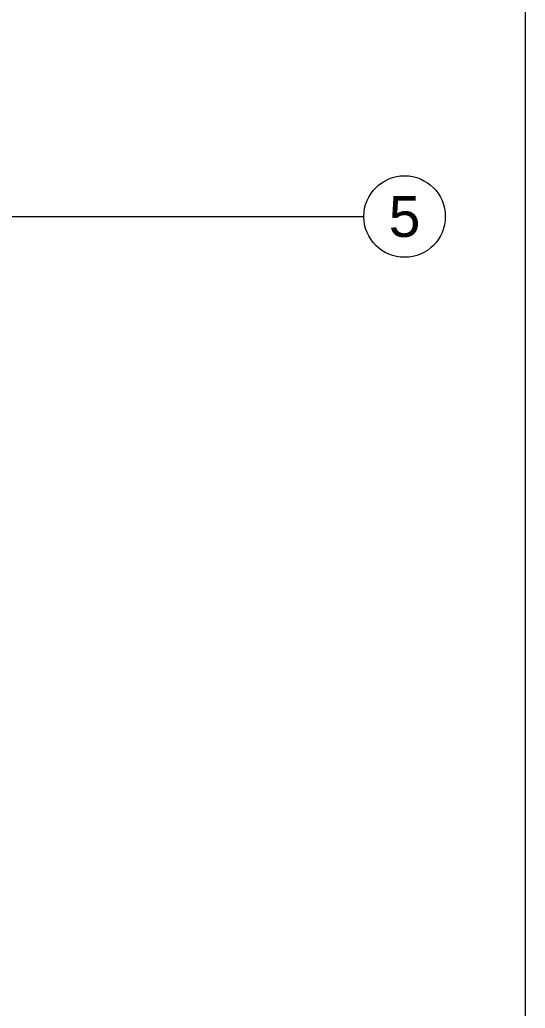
# Model space of a CAD drawing. Extents: x -3709 to 34962, y 0 to 8245.
# Drawn here: x 6207 to 6455.1, y 2064.2 to 2549 of the extents above; entities that cross this region are included whole.
import ezdxf
from ezdxf.enums import TextEntityAlignment as Align

# ---------------------------------------------------------------- set-up
doc = ezdxf.new("R2010")
doc.units = 0
doc.layers.get('0').update_dxf_attribs({"color": 9, "lineweight": 9})
doc.layers.add('24', color=9, linetype='Continuous', lineweight=9)
doc.layers.add('40A', color=9, linetype='Continuous', lineweight=9)
doc.styles.add('Arial', font='arial.ttf', dxfattribs={"height": 2.5})

# ---------------------------------------------------------------- blocks, each defined once
blk = doc.blocks.new('0_aks')
at = {"linetype": 'Continuous'}
blk.add_circle((0, 0), 2, dxfattribs=at)
at = {"style": 'Arial'}
blk.add_attdef('AKS', text='', height=2, dxfattribs=at).set_placement((0, 0), align=Align.MIDDLE_CENTER)
blk = doc.blocks.new('p-aks_vw')
at = {"layer": '24', "ltscale": 2}
blk.add_lwpolyline([(5680, 2140), (5975, 2140)], dxfattribs=at)
at = {"layer": '24', "xscale": 10, "yscale": 10, "zscale": 10}
blk.add_blockref('0_aks', (5995, 2140), dxfattribs=at).add_auto_attribs({'AKS': '5'})

msp = doc.modelspace()

# ---------------------------------------------------------------- linework, layer by layer
at = {"layer": '40A'}
msp.add_lwpolyline([(80, 4190), (6455.06, 4190), (6455.06, 15), (80, 15)], close=True, dxfattribs=at)
msp.add_lwpolyline([(80, 4190), (6455.06, 4190), (6455.06, 15), (80, 15)], close=True, dxfattribs=at)

# ---------------------------------------------------------------- block references
at = {"layer": '24'}
msp.add_blockref('p-aks_vw', (400.84, 312.5), dxfattribs=at)

doc.saveas('drawing.dxf')
